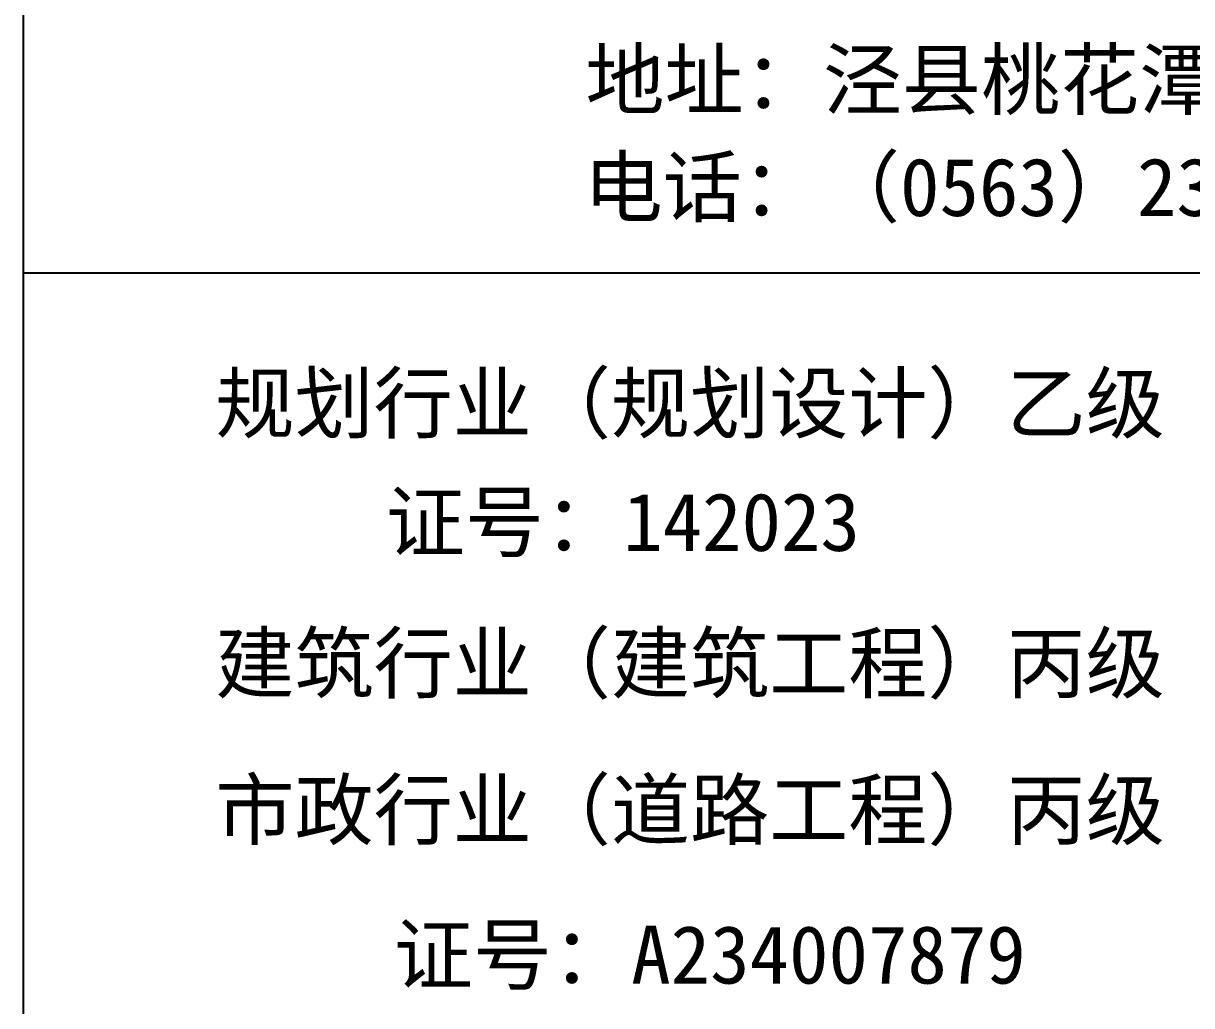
# Model space of a CAD drawing. Extents: x 8254 to 366479, y -216343 to -120021.
# Drawn here: x 312285 to 316834, y -155194 to -151367 of the extents above; entities that cross this region are included whole.
import ezdxf

# ---------------------------------------------------------------- set-up
doc = ezdxf.new("R2010")
doc.units = 0
doc.header["$LTSCALE"] = 500
doc.header["$MEASUREMENT"] = 0
doc.layers.get('0').update_dxf_attribs({"linetype": 'CONTINUOUS'})
doc.layers.add('PUB_TITLE', color=4, linetype='CONTINUOUS')
doc.styles.add('宋体', font='SimSun.ttf', dxfattribs={"width": 0.8})

msp = doc.modelspace()

# ---------------------------------------------------------------- linework, layer by layer
at = {"color": 7}
msp.add_line((312285.188, -152338.398), (318521.08, -152338.398), dxfattribs=at)
at = {"layer": 'PUB_TITLE', "color": 7}
msp.add_line((312285.188, -177891.405), (312285.188, -137891.405), dxfattribs=at)

# ---------------------------------------------------------------- texts
at = {"color": 7, "style": '宋体'}
for s, height, p in [('地址：泾县桃花潭中路168号', 225.85925, (314473.957, -151699.097)), ('电话：（0563）2366595', 225.85925, (314466.578, -152117.598)), ('规划行业（规划设计）乙级', 225.85925, (313032.91, -152959.612)), ('证号：142023', 225.8592, (313696.687, -153422.447)), ('建筑行业（建筑工程）丙级', 225.85925, (313032.91, -153972.342)), ('市政行业（道路工程）丙级', 225.85925, (313032.91, -154543.493)), ('证号：A234007879', 225.85925, (313727.931, -155107.957))]:
    msp.add_text(s, height=height, dxfattribs=at).set_placement(p)

doc.saveas('drawing.dxf')
